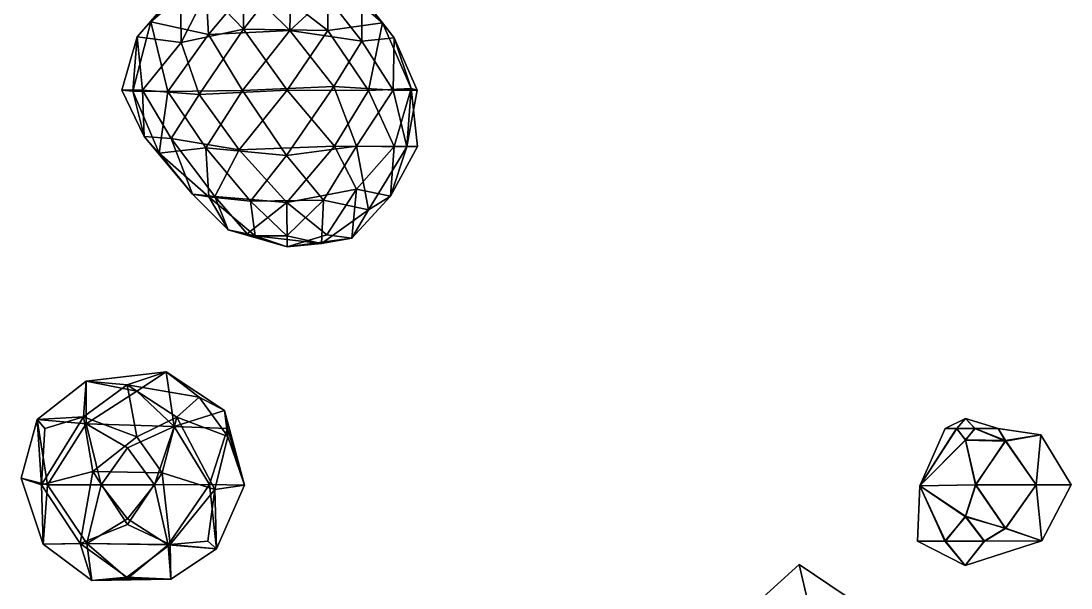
# Model space of a CAD drawing. Extents: x 290095 to 295679, y 4553756 to 4561441.
# Drawn here: x 293351.6 to 293683.1, y 4558874.3 to 4559053.5 of the extents above; entities that cross this region are included whole.
import ezdxf

# ---------------------------------------------------------------- set-up
doc = ezdxf.new("R2010")
doc.units = 0
doc.layers.add('Au_ppm_Pref_-_0_5', color=7, linetype='CONTINUOUS')

msp = doc.modelspace()

# ---------------------------------------------------------------- linework, layer by layer
at = {"layer": 'Au_ppm_Pref_-_0_5'}
for points in [[(293421.93, 4559050.94, 1715.09), (293421.96, 4559071.99, 1721.96), (293410.41, 4559062.92, 1717.92)], [(293421.96, 4559071.99, 1721.96), (293421.93, 4559050.94, 1715.09), (293431.63, 4559063.59, 1717.71)], [(293436.51, 4559050.53, 1734.75), (293423.01, 4559063.92, 1733.16), (293436.9, 4559069.9, 1728.89)], [(293436.51, 4559050.53, 1734.75), (293436.9, 4559069.9, 1728.89), (293448.21, 4559061.38, 1732.32)], [(293410.81, 4559049.29, 1734.2), (293392.66, 4559053.23, 1729.6), (293409.82, 4559068.14, 1728.35)], [(293401.97, 4559064.36, 1723.07), (293409.82, 4559068.14, 1728.35), (293392.66, 4559053.23, 1729.6)], [(293410.81, 4559049.29, 1734.2), (293409.82, 4559068.14, 1728.35), (293423.01, 4559063.92, 1733.16)], [(293448.56, 4559050.51, 1716.05), (293448.47, 4559067.79, 1722.35), (293431.63, 4559063.59, 1717.71)], [(293448.56, 4559050.51, 1716.05), (293465.78, 4559052.97, 1721.19), (293448.47, 4559067.79, 1722.35)], [(293465.78, 4559052.97, 1721.19), (293459.24, 4559061.11, 1727.03), (293448.47, 4559067.79, 1722.35)], [(293388.31, 4559048.47, 1723), (293401.97, 4559064.36, 1723.07), (293392.66, 4559053.23, 1729.6)], [(293388.31, 4559048.47, 1723), (293402.23, 4559046.78, 1717), (293401.97, 4559064.36, 1723.07)], [(293410.41, 4559062.92, 1717.92), (293401.97, 4559064.36, 1723.07), (293402.23, 4559046.78, 1717)], [(293402.23, 4559046.78, 1717), (293421.93, 4559050.94, 1715.09), (293410.41, 4559062.92, 1717.92)], [(293410.81, 4559049.29, 1734.2), (293423.01, 4559063.92, 1733.16), (293436.51, 4559050.53, 1734.75)], [(293421.93, 4559050.94, 1715.09), (293448.56, 4559050.51, 1716.05), (293431.63, 4559063.59, 1717.71)], [(293459.29, 4559047.1, 1732.78), (293436.51, 4559050.53, 1734.75), (293448.21, 4559061.38, 1732.32)], [(293459.29, 4559047.1, 1732.78), (293448.21, 4559061.38, 1732.32), (293459.24, 4559061.11, 1727.03)], [(293459.29, 4559047.1, 1732.78), (293459.24, 4559061.11, 1727.03), (293469.41, 4559048.21, 1727.63)], [(293465.78, 4559052.97, 1721.19), (293469.41, 4559048.21, 1727.63), (293459.24, 4559061.11, 1727.03)], [(293388.31, 4559048.47, 1723), (293392.66, 4559053.23, 1729.6), (293386.99, 4559031.33, 1728.22)], [(293398.02, 4559031.2, 1733.32), (293386.99, 4559031.33, 1728.22), (293392.66, 4559053.23, 1729.6)], [(293410.81, 4559049.29, 1734.2), (293398.02, 4559031.2, 1733.32), (293392.66, 4559053.23, 1729.6)], [(293448.56, 4559050.51, 1716.05), (293461.38, 4559031.57, 1716.26), (293465.78, 4559052.97, 1721.19)], [(293461.38, 4559031.57, 1716.26), (293474.78, 4559032.18, 1722.4), (293465.78, 4559052.97, 1721.19)], [(293469.41, 4559048.21, 1727.63), (293465.78, 4559052.97, 1721.19), (293474.78, 4559032.18, 1722.4)], [(293410.81, 4559049.29, 1734.2), (293421.61, 4559031.53, 1734.57), (293398.02, 4559031.2, 1733.32)], [(293407.92, 4559030.31, 1715.33), (293421.93, 4559050.94, 1715.09), (293402.23, 4559046.78, 1717)], [(293435.62, 4559031.69, 1713.86), (293421.93, 4559050.94, 1715.09), (293407.92, 4559030.31, 1715.33)], [(293410.81, 4559049.29, 1734.2), (293436.51, 4559050.53, 1734.75), (293421.61, 4559031.53, 1734.57)], [(293436.51, 4559050.53, 1734.75), (293450.41, 4559032.84, 1735.2), (293421.61, 4559031.53, 1734.57)], [(293448.56, 4559050.51, 1716.05), (293421.93, 4559050.94, 1715.09), (293435.62, 4559031.69, 1713.86)], [(293448.56, 4559050.51, 1716.05), (293435.62, 4559031.69, 1713.86), (293461.38, 4559031.57, 1716.26)], [(293436.51, 4559050.53, 1734.75), (293459.29, 4559047.1, 1732.78), (293450.41, 4559032.84, 1735.2)], [(293388.31, 4559048.47, 1723), (293386.99, 4559031.33, 1728.22), (293383.53, 4559031.65, 1722.4)], [(293388.31, 4559048.47, 1723), (293383.53, 4559031.65, 1722.4), (293389.98, 4559031.65, 1718.71)], [(293388.31, 4559048.47, 1723), (293389.98, 4559031.65, 1718.71), (293402.23, 4559046.78, 1717)], [(293389.98, 4559031.65, 1718.71), (293407.92, 4559030.31, 1715.33), (293402.23, 4559046.78, 1717)], [(293469.13, 4559031.65, 1732.27), (293450.41, 4559032.84, 1735.2), (293459.29, 4559047.1, 1732.78)], [(293459.29, 4559047.1, 1732.78), (293469.41, 4559048.21, 1727.63), (293469.13, 4559031.65, 1732.27)], [(293469.41, 4559048.21, 1727.63), (293476.75, 4559031.65, 1728.34), (293469.13, 4559031.65, 1732.27)], [(293476.75, 4559031.65, 1728.34), (293469.41, 4559048.21, 1727.63), (293474.78, 4559032.18, 1722.4)], [(293450.41, 4559032.84, 1735.2), (293435.41, 4559011.06, 1735.14), (293421.61, 4559031.53, 1734.57)], [(293457.57, 4559014.02, 1733.54), (293435.41, 4559011.06, 1735.14), (293450.41, 4559032.84, 1735.2)], [(293457.57, 4559014.02, 1733.54), (293450.41, 4559032.84, 1735.2), (293469.13, 4559031.65, 1732.27)], [(293389.98, 4559031.65, 1718.71), (293383.53, 4559031.65, 1722.4), (293390.5, 4559016.98, 1722.4)], [(293390.5, 4559016.98, 1722.4), (293383.53, 4559031.65, 1722.4), (293386.99, 4559031.33, 1728.22)], [(293398.02, 4559031.2, 1733.32), (293395.23, 4559011.73, 1728.26), (293386.99, 4559031.33, 1728.22)], [(293395.23, 4559011.73, 1728.26), (293390.5, 4559016.98, 1722.4), (293386.99, 4559031.33, 1728.22)], [(293399.02, 4559016.39, 1717.88), (293407.92, 4559030.31, 1715.33), (293389.98, 4559031.65, 1718.71)], [(293399.02, 4559016.39, 1717.88), (293389.98, 4559031.65, 1718.71), (293390.5, 4559016.98, 1722.4)], [(293398.02, 4559031.2, 1733.32), (293409.97, 4559013.44, 1734.38), (293395.23, 4559011.73, 1728.26)], [(293421.61, 4559031.53, 1734.57), (293409.97, 4559013.44, 1734.38), (293398.02, 4559031.2, 1733.32)], [(293420.5, 4559012.86, 1715.47), (293407.92, 4559030.31, 1715.33), (293399.02, 4559016.39, 1717.88)], [(293420.5, 4559012.86, 1715.47), (293435.62, 4559031.69, 1713.86), (293407.92, 4559030.31, 1715.33)], [(293421.61, 4559031.53, 1734.57), (293435.41, 4559011.06, 1735.14), (293409.97, 4559013.44, 1734.38)], [(293420.5, 4559012.86, 1715.47), (293450.6, 4559013.93, 1714.96), (293435.62, 4559031.69, 1713.86)], [(293435.62, 4559031.69, 1713.86), (293450.6, 4559013.93, 1714.96), (293461.38, 4559031.57, 1716.26)], [(293450.6, 4559013.93, 1714.96), (293469.43, 4559013.83, 1718.34), (293461.38, 4559031.57, 1716.26)], [(293457.57, 4559014.02, 1733.54), (293469.13, 4559031.65, 1732.27), (293473.49, 4559013.72, 1728.46)], [(293461.38, 4559031.57, 1716.26), (293469.43, 4559013.83, 1718.34), (293474.78, 4559032.18, 1722.4)], [(293469.13, 4559031.65, 1732.27), (293476.75, 4559031.65, 1728.34), (293473.49, 4559013.72, 1728.46)], [(293469.43, 4559013.83, 1718.34), (293476.82, 4559013.83, 1722.4), (293474.78, 4559032.18, 1722.4)], [(293476.75, 4559031.65, 1728.34), (293474.78, 4559032.18, 1722.4), (293473.49, 4559013.72, 1728.46)], [(293476.82, 4559013.83, 1722.4), (293473.49, 4559013.72, 1728.46), (293474.78, 4559032.18, 1722.4)], [(293399.02, 4559016.39, 1717.88), (293390.5, 4559016.98, 1722.4), (293405.79, 4558998.78, 1722.4)], [(293405.79, 4558998.78, 1722.4), (293390.5, 4559016.98, 1722.4), (293395.23, 4559011.73, 1728.26)], [(293412.81, 4558998.08, 1718.28), (293420.5, 4559012.86, 1715.47), (293399.02, 4559016.39, 1717.88)], [(293399.02, 4559016.39, 1717.88), (293405.79, 4558998.78, 1722.4), (293412.81, 4558998.08, 1718.28)], [(293410.9, 4558997.93, 1728.01), (293395.23, 4559011.73, 1728.26), (293409.97, 4559013.44, 1734.38)], [(293410.9, 4558997.93, 1728.01), (293409.97, 4559013.44, 1734.38), (293424.11, 4558996.61, 1733.56)], [(293435.41, 4559011.06, 1735.14), (293424.11, 4558996.61, 1733.56), (293409.97, 4559013.44, 1734.38)], [(293435.6, 4558996.22, 1716.5), (293420.5, 4559012.86, 1715.47), (293412.81, 4558998.08, 1718.28)], [(293450.6, 4559013.93, 1714.96), (293420.5, 4559012.86, 1715.47), (293435.6, 4558996.22, 1716.5)], [(293447.1, 4558996.92, 1733.46), (293435.41, 4559011.06, 1735.14), (293457.57, 4559014.02, 1733.54)], [(293435.6, 4558996.22, 1716.5), (293457.54, 4559000.43, 1717.61), (293450.6, 4559013.93, 1714.96)], [(293461.31, 4558993.83, 1728.51), (293447.1, 4558996.92, 1733.46), (293457.57, 4559014.02, 1733.54)], [(293469.43, 4559013.83, 1718.34), (293450.6, 4559013.93, 1714.96), (293457.54, 4559000.43, 1717.61)], [(293469.43, 4559013.83, 1718.34), (293457.54, 4559000.43, 1717.61), (293468.3, 4558998.22, 1722.4)], [(293457.57, 4559014.02, 1733.54), (293473.49, 4559013.72, 1728.46), (293461.31, 4558993.83, 1728.51)], [(293468.3, 4558998.22, 1722.4), (293461.31, 4558993.83, 1728.51), (293473.49, 4559013.72, 1728.46)], [(293469.43, 4559013.83, 1718.34), (293468.3, 4558998.22, 1722.4), (293476.82, 4559013.83, 1722.4)], [(293476.82, 4559013.83, 1722.4), (293468.3, 4558998.22, 1722.4), (293473.49, 4559013.72, 1728.46)], [(293410.9, 4558997.93, 1728.01), (293405.79, 4558998.78, 1722.4), (293395.23, 4559011.73, 1728.26)], [(293424.11, 4558996.61, 1733.56), (293435.41, 4559011.06, 1735.14), (293447.1, 4558996.92, 1733.46)], [(293435.6, 4558996.22, 1716.5), (293448.21, 4558985.96, 1719.05), (293457.54, 4559000.43, 1717.61)], [(293456.04, 4558984.94, 1722.4), (293457.54, 4559000.43, 1717.61), (293448.21, 4558985.96, 1719.05)], [(293456.04, 4558984.94, 1722.4), (293468.3, 4558998.22, 1722.4), (293457.54, 4559000.43, 1717.61)], [(293410.9, 4558997.93, 1728.01), (293417.05, 4558987.58, 1722.4), (293405.79, 4558998.78, 1722.4)], [(293412.81, 4558998.08, 1718.28), (293405.79, 4558998.78, 1722.4), (293417.05, 4558987.58, 1722.4)], [(293410.9, 4558997.93, 1728.01), (293424.11, 4558996.61, 1733.56), (293425.58, 4558985.67, 1727.06)], [(293410.9, 4558997.93, 1728.01), (293425.58, 4558985.67, 1727.06), (293417.05, 4558987.58, 1722.4)], [(293412.81, 4558998.08, 1718.28), (293417.05, 4558987.58, 1722.4), (293423.01, 4558986.26, 1719.16)], [(293412.81, 4558998.08, 1718.28), (293423.01, 4558986.26, 1719.16), (293435.6, 4558996.22, 1716.5)], [(293435.6, 4558996.22, 1716.5), (293423.01, 4558986.26, 1719.16), (293435.66, 4558982.16, 1722.81)], [(293424.11, 4558996.61, 1733.56), (293447.1, 4558996.92, 1733.46), (293435.61, 4558985.66, 1731.79)], [(293424.11, 4558996.61, 1733.56), (293435.61, 4558985.66, 1731.79), (293425.58, 4558985.67, 1727.06)], [(293435.6, 4558996.22, 1716.5), (293435.66, 4558982.16, 1722.81), (293448.21, 4558985.96, 1719.05)], [(293446.55, 4558983.2, 1727.46), (293435.61, 4558985.66, 1731.79), (293447.1, 4558996.92, 1733.46)], [(293446.55, 4558983.2, 1727.46), (293447.1, 4558996.92, 1733.46), (293461.31, 4558993.83, 1728.51)], [(293468.3, 4558998.22, 1722.4), (293456.04, 4558984.94, 1722.4), (293461.31, 4558993.83, 1728.51)], [(293456.04, 4558984.94, 1722.4), (293446.55, 4558983.2, 1727.46), (293461.31, 4558993.83, 1728.51)], [(293435.66, 4558982.16, 1722.81), (293417.05, 4558987.58, 1722.4), (293425.58, 4558985.67, 1727.06)], [(293417.05, 4558987.58, 1722.4), (293435.66, 4558982.16, 1722.81), (293423.01, 4558986.26, 1719.16)], [(293446.55, 4558983.2, 1727.46), (293425.58, 4558985.67, 1727.06), (293435.61, 4558985.66, 1731.79)], [(293425.58, 4558985.67, 1727.06), (293446.55, 4558983.2, 1727.46), (293435.66, 4558982.16, 1722.81)], [(293435.66, 4558982.16, 1722.81), (293456.04, 4558984.94, 1722.4), (293448.21, 4558985.96, 1719.05)], [(293435.66, 4558982.16, 1722.81), (293446.55, 4558983.2, 1727.46), (293456.04, 4558984.94, 1722.4)], [(293372.21, 4558939.74, 1716.25), (293397.52, 4558942.64, 1716.47), (293385.13, 4558938.57, 1722.07)], [(293372.21, 4558939.74, 1716.25), (293388.26, 4558936.53, 1711.1), (293397.52, 4558942.64, 1716.47)], [(293407.94, 4558934.61, 1720.92), (293385.13, 4558938.57, 1722.07), (293397.52, 4558942.64, 1716.47)], [(293388.26, 4558936.53, 1711.1), (293400.03, 4558925.36, 1709.11), (293397.52, 4558942.64, 1716.47)], [(293407.94, 4558934.61, 1720.92), (293397.52, 4558942.64, 1716.47), (293415.92, 4558930.39, 1715.5)], [(293397.52, 4558942.64, 1716.47), (293400.03, 4558925.36, 1709.11), (293415.92, 4558930.39, 1715.5)], [(293372.21, 4558939.74, 1716.25), (293371.38, 4558928.49, 1724.28), (293356.8, 4558927.55, 1716.47)], [(293372.21, 4558939.74, 1716.25), (293356.8, 4558927.55, 1716.47), (293372.18, 4558926.25, 1709.52)], [(293385.13, 4558938.57, 1722.07), (293371.38, 4558928.49, 1724.28), (293372.21, 4558939.74, 1716.25)], [(293388.2, 4558922.13, 1726.07), (293371.38, 4558928.49, 1724.28), (293385.13, 4558938.57, 1722.07)], [(293372.21, 4558939.74, 1716.25), (293372.18, 4558926.25, 1709.52), (293388.26, 4558936.53, 1711.1)], [(293388.26, 4558936.53, 1711.1), (293372.18, 4558926.25, 1709.52), (293400.03, 4558925.36, 1709.11)], [(293388.2, 4558922.13, 1726.07), (293385.13, 4558938.57, 1722.07), (293400.83, 4558928.34, 1725.03)], [(293385.13, 4558938.57, 1722.07), (293407.94, 4558934.61, 1720.92), (293400.83, 4558928.34, 1725.03)], [(293407.94, 4558934.61, 1720.92), (293416.91, 4558922.24, 1721.59), (293400.83, 4558928.34, 1725.03)], [(293416.91, 4558922.24, 1721.59), (293407.94, 4558934.61, 1720.92), (293415.92, 4558930.39, 1715.5)], [(293415.92, 4558930.39, 1715.5), (293400.03, 4558925.36, 1709.11), (293416.86, 4558924.74, 1713.43)], [(293416.91, 4558922.24, 1721.59), (293415.92, 4558930.39, 1715.5), (293422.22, 4558906.82, 1716.33)], [(293422.22, 4558906.82, 1716.33), (293415.92, 4558930.39, 1715.5), (293416.86, 4558924.74, 1713.43)], [(293356.8, 4558927.55, 1716.47), (293358.07, 4558907, 1723.33), (293351.65, 4558909.08, 1717.19)], [(293351.65, 4558909.08, 1717.19), (293360.03, 4558906.91, 1710.53), (293356.8, 4558927.55, 1716.47)], [(293371.38, 4558928.49, 1724.28), (293359.15, 4558924.74, 1722.4), (293356.8, 4558927.55, 1716.47)], [(293359.15, 4558924.74, 1722.4), (293358.07, 4558907, 1723.33), (293356.8, 4558927.55, 1716.47)], [(293372.18, 4558926.25, 1709.52), (293356.8, 4558927.55, 1716.47), (293360.03, 4558906.91, 1710.53)], [(293374.35, 4558911.21, 1726.1), (293358.07, 4558907, 1723.33), (293371.38, 4558928.49, 1724.28)], [(293359.15, 4558924.74, 1722.4), (293371.38, 4558928.49, 1724.28), (293358.07, 4558907, 1723.33)], [(293374.35, 4558911.21, 1726.1), (293371.38, 4558928.49, 1724.28), (293388.2, 4558922.13, 1726.07)], [(293396.21, 4558910.72, 1726.32), (293388.2, 4558922.13, 1726.07), (293400.83, 4558928.34, 1725.03)], [(293396.21, 4558910.72, 1726.32), (293400.83, 4558928.34, 1725.03), (293412.79, 4558905.52, 1723.89)], [(293412.79, 4558905.52, 1723.89), (293400.83, 4558928.34, 1725.03), (293416.91, 4558922.24, 1721.59)], [(293643.37, 4558924.74, 1829.31), (293649.81, 4558927.96, 1829.31), (293647.04, 4558924.74, 1830.61)], [(293649.81, 4558927.96, 1829.31), (293643.37, 4558924.74, 1829.31), (293646.95, 4558924.74, 1827.97)], [(293649.81, 4558927.96, 1829.31), (293646.95, 4558924.74, 1827.97), (293652.87, 4558924.74, 1827.87)], [(293652.74, 4558924.74, 1830.7), (293647.04, 4558924.74, 1830.61), (293649.81, 4558927.96, 1829.31)], [(293649.81, 4558927.96, 1829.31), (293660.14, 4558924.74, 1829.31), (293652.74, 4558924.74, 1830.7)], [(293660.14, 4558924.74, 1829.31), (293649.81, 4558927.96, 1829.31), (293652.87, 4558924.74, 1827.87)], [(293360.03, 4558906.91, 1710.53), (293376.94, 4558906.92, 1706.63), (293372.18, 4558926.25, 1709.52)], [(293385.22, 4558918.63, 1706.62), (293372.18, 4558926.25, 1709.52), (293376.94, 4558906.92, 1706.63)], [(293372.18, 4558926.25, 1709.52), (293385.22, 4558918.63, 1706.62), (293400.03, 4558925.36, 1709.11)], [(293393.76, 4558906.92, 1706.5), (293400.03, 4558925.36, 1709.11), (293385.22, 4558918.63, 1706.62)], [(293400.03, 4558925.36, 1709.11), (293393.76, 4558906.92, 1706.5), (293411.2, 4558907.06, 1710.06)], [(293400.03, 4558925.36, 1709.11), (293411.2, 4558907.06, 1710.06), (293416.86, 4558924.74, 1713.43)], [(293422.22, 4558906.82, 1716.33), (293416.86, 4558924.74, 1713.43), (293411.2, 4558907.06, 1710.06)], [(293649.8, 4558921.16, 1828.12), (293646.95, 4558924.74, 1827.97), (293635.41, 4558906.67, 1829.29)], [(293643.37, 4558924.74, 1829.31), (293647.04, 4558924.74, 1830.61), (293635.41, 4558906.67, 1829.29)], [(293647.04, 4558924.74, 1830.61), (293649.8, 4558921.03, 1830.55), (293635.41, 4558906.67, 1829.29)], [(293646.95, 4558924.74, 1827.97), (293643.37, 4558924.74, 1829.31), (293635.41, 4558906.67, 1829.29)], [(293649.8, 4558921.16, 1828.12), (293652.87, 4558924.74, 1827.87), (293646.95, 4558924.74, 1827.97)], [(293649.8, 4558921.03, 1830.55), (293647.04, 4558924.74, 1830.61), (293652.74, 4558924.74, 1830.7)], [(293649.8, 4558921.16, 1828.12), (293662.4, 4558920.93, 1824.64), (293652.87, 4558924.74, 1827.87)], [(293662.4, 4558920.76, 1833.92), (293649.8, 4558921.03, 1830.55), (293652.74, 4558924.74, 1830.7)], [(293662.4, 4558920.76, 1833.92), (293652.74, 4558924.74, 1830.7), (293660.14, 4558924.74, 1829.31)], [(293662.4, 4558920.93, 1824.64), (293660.14, 4558924.74, 1829.31), (293652.87, 4558924.74, 1827.87)], [(293662.4, 4558920.76, 1833.92), (293660.14, 4558924.74, 1829.31), (293673.59, 4558922.75, 1829.31)], [(293662.4, 4558920.93, 1824.64), (293673.59, 4558922.75, 1829.31), (293660.14, 4558924.74, 1829.31)], [(293374.35, 4558911.21, 1726.1), (293388.2, 4558922.13, 1726.07), (293396.21, 4558910.72, 1726.32)], [(293412.79, 4558905.52, 1723.89), (293416.91, 4558922.24, 1721.59), (293422.22, 4558906.82, 1716.33)], [(293653.05, 4558906.92, 1824.91), (293649.8, 4558921.16, 1828.12), (293635.41, 4558906.67, 1829.29)], [(293652.95, 4558906.92, 1833.77), (293635.41, 4558906.67, 1829.29), (293649.8, 4558921.03, 1830.55)], [(293649.8, 4558921.16, 1828.12), (293653.05, 4558906.92, 1824.91), (293662.4, 4558920.93, 1824.64)], [(293662.4, 4558920.76, 1833.92), (293652.95, 4558906.92, 1833.77), (293649.8, 4558921.03, 1830.55)], [(293672.1, 4558906.92, 1833.89), (293652.95, 4558906.92, 1833.77), (293662.4, 4558920.76, 1833.92)], [(293653.05, 4558906.92, 1824.91), (293672.14, 4558906.92, 1824.72), (293662.4, 4558920.93, 1824.64)], [(293672.1, 4558906.92, 1833.89), (293662.4, 4558920.76, 1833.92), (293673.59, 4558922.75, 1829.31)], [(293673.59, 4558922.75, 1829.31), (293662.4, 4558920.93, 1824.64), (293672.14, 4558906.92, 1824.72)], [(293672.1, 4558906.92, 1833.89), (293673.59, 4558922.75, 1829.31), (293683.12, 4558906.92, 1829.31)], [(293683.12, 4558906.92, 1829.31), (293673.59, 4558922.75, 1829.31), (293672.14, 4558906.92, 1824.72)], [(293385.22, 4558918.63, 1706.62), (293376.94, 4558906.92, 1706.63), (293393.76, 4558906.92, 1706.5)], [(293374.35, 4558911.21, 1726.1), (293370.3, 4558888.39, 1723.81), (293358.07, 4558907, 1723.33)], [(293374.35, 4558911.21, 1726.1), (293385.22, 4558894.43, 1726.57), (293370.3, 4558888.39, 1723.81)], [(293374.35, 4558911.21, 1726.1), (293396.21, 4558910.72, 1726.32), (293385.22, 4558894.43, 1726.57)], [(293385.22, 4558894.43, 1726.57), (293396.21, 4558910.72, 1726.32), (293398.78, 4558888.1, 1724.29)], [(293396.21, 4558910.72, 1726.32), (293412.79, 4558905.52, 1723.89), (293398.78, 4558888.1, 1724.29)], [(293358.07, 4558907, 1723.33), (293358.65, 4558888.24, 1716.49), (293351.65, 4558909.08, 1717.19)], [(293351.65, 4558909.08, 1717.19), (293358.65, 4558888.24, 1716.49), (293360.03, 4558906.91, 1710.53)], [(293370.3, 4558888.39, 1723.81), (293358.65, 4558888.24, 1716.49), (293358.07, 4558907, 1723.33)], [(293360.03, 4558906.91, 1710.53), (293358.65, 4558888.24, 1716.49), (293372.48, 4558888.41, 1710.39)], [(293360.03, 4558906.91, 1710.53), (293372.48, 4558888.41, 1710.39), (293376.94, 4558906.92, 1706.63)], [(293376.94, 4558906.92, 1706.63), (293372.48, 4558888.41, 1710.39), (293385.22, 4558896.26, 1706.97)], [(293393.76, 4558906.92, 1706.5), (293376.94, 4558906.92, 1706.63), (293385.22, 4558896.26, 1706.97)], [(293393.76, 4558906.92, 1706.5), (293385.22, 4558896.26, 1706.97), (293398.15, 4558887.96, 1710.31)], [(293393.76, 4558906.92, 1706.5), (293398.15, 4558887.96, 1710.31), (293411.2, 4558907.06, 1710.06)], [(293398.15, 4558887.96, 1710.31), (293413.34, 4558886.74, 1716.54), (293411.2, 4558907.06, 1710.06)], [(293411.2, 4558907.06, 1710.06), (293413.34, 4558886.74, 1716.54), (293422.22, 4558906.82, 1716.33)], [(293413.34, 4558886.74, 1716.54), (293412.79, 4558905.52, 1723.89), (293422.22, 4558906.82, 1716.33)], [(293634.67, 4558889.1, 1829.31), (293635.41, 4558906.67, 1829.29), (293643.54, 4558889.1, 1832.26)], [(293643.34, 4558889.1, 1826.27), (293635.41, 4558906.67, 1829.29), (293634.67, 4558889.1, 1829.31)], [(293649.8, 4558896.86, 1826.72), (293653.05, 4558906.92, 1824.91), (293635.41, 4558906.67, 1829.29)], [(293652.95, 4558906.92, 1833.77), (293649.8, 4558897.06, 1831.96), (293635.41, 4558906.67, 1829.29)], [(293649.8, 4558896.86, 1826.72), (293635.41, 4558906.67, 1829.29), (293643.34, 4558889.1, 1826.27)], [(293643.54, 4558889.1, 1832.26), (293635.41, 4558906.67, 1829.29), (293649.8, 4558897.06, 1831.96)], [(293649.8, 4558896.86, 1826.72), (293662.4, 4558893.26, 1824.76), (293653.05, 4558906.92, 1824.91)], [(293662.4, 4558893.17, 1833.9), (293649.8, 4558897.06, 1831.96), (293652.95, 4558906.92, 1833.77)], [(293672.1, 4558906.92, 1833.89), (293662.4, 4558893.17, 1833.9), (293652.95, 4558906.92, 1833.77)], [(293653.05, 4558906.92, 1824.91), (293662.4, 4558893.26, 1824.76), (293672.14, 4558906.92, 1824.72)], [(293672.1, 4558906.92, 1833.89), (293673.87, 4558889.3, 1829.31), (293662.4, 4558893.17, 1833.9)], [(293673.87, 4558889.3, 1829.31), (293672.14, 4558906.92, 1824.72), (293662.4, 4558893.26, 1824.76)], [(293672.1, 4558906.92, 1833.89), (293683.12, 4558906.92, 1829.31), (293673.87, 4558889.3, 1829.31)], [(293673.87, 4558889.3, 1829.31), (293683.12, 4558906.92, 1829.31), (293672.14, 4558906.92, 1824.72)], [(293410.6, 4558889.1, 1722.4), (293398.78, 4558888.1, 1724.29), (293412.79, 4558905.52, 1723.89)], [(293410.6, 4558889.1, 1722.4), (293412.79, 4558905.52, 1723.89), (293413.34, 4558886.74, 1716.54)], [(293649.8, 4558896.86, 1826.72), (293643.34, 4558889.1, 1826.27), (293655.71, 4558889.1, 1826.53)], [(293655.79, 4558889.1, 1832.14), (293643.54, 4558889.1, 1832.26), (293649.8, 4558897.06, 1831.96)], [(293662.4, 4558893.17, 1833.9), (293655.79, 4558889.1, 1832.14), (293649.8, 4558897.06, 1831.96)], [(293649.8, 4558896.86, 1826.72), (293655.71, 4558889.1, 1826.53), (293662.4, 4558893.26, 1824.76)], [(293370.3, 4558888.39, 1723.81), (293385.22, 4558894.43, 1726.57), (293398.78, 4558888.1, 1724.29)], [(293372.48, 4558888.41, 1710.39), (293398.15, 4558887.96, 1710.31), (293385.22, 4558896.26, 1706.97)], [(293673.87, 4558889.3, 1829.31), (293662.4, 4558893.26, 1824.76), (293655.71, 4558889.1, 1826.53)], [(293655.79, 4558889.1, 1832.14), (293662.4, 4558893.17, 1833.9), (293673.87, 4558889.3, 1829.31)], [(293358.65, 4558888.24, 1716.49), (293374.04, 4558876.74, 1717.61), (293372.48, 4558888.41, 1710.39)], [(293370.3, 4558888.39, 1723.81), (293374.04, 4558876.74, 1717.61), (293358.65, 4558888.24, 1716.49)], [(293385.1, 4558877.79, 1721.89), (293370.3, 4558888.39, 1723.81), (293398.78, 4558888.1, 1724.29)], [(293370.3, 4558888.39, 1723.81), (293385.1, 4558877.79, 1721.89), (293374.04, 4558876.74, 1717.61)], [(293374.04, 4558876.74, 1717.61), (293385.22, 4558877.33, 1712.54), (293372.48, 4558888.41, 1710.39)], [(293385.22, 4558877.33, 1712.54), (293398.15, 4558887.96, 1710.31), (293372.48, 4558888.41, 1710.39)], [(293385.1, 4558877.79, 1721.89), (293398.78, 4558888.1, 1724.29), (293398.97, 4558877.13, 1717.09)], [(293385.22, 4558877.33, 1712.54), (293398.97, 4558877.13, 1717.09), (293398.15, 4558887.96, 1710.31)], [(293398.97, 4558877.13, 1717.09), (293413.34, 4558886.74, 1716.54), (293398.15, 4558887.96, 1710.31)], [(293398.78, 4558888.1, 1724.29), (293410.6, 4558889.1, 1722.4), (293413.34, 4558886.74, 1716.54)], [(293398.97, 4558877.13, 1717.09), (293398.78, 4558888.1, 1724.29), (293413.34, 4558886.74, 1716.54)], [(293649.71, 4558881.43, 1829.29), (293634.67, 4558889.1, 1829.31), (293643.54, 4558889.1, 1832.26)], [(293634.67, 4558889.1, 1829.31), (293649.71, 4558881.43, 1829.29), (293643.34, 4558889.1, 1826.27)], [(293655.71, 4558889.1, 1826.53), (293643.34, 4558889.1, 1826.27), (293649.71, 4558881.43, 1829.29)], [(293649.71, 4558881.43, 1829.29), (293643.54, 4558889.1, 1832.26), (293655.79, 4558889.1, 1832.14)], [(293673.87, 4558889.3, 1829.31), (293649.71, 4558881.43, 1829.29), (293655.79, 4558889.1, 1832.14)], [(293673.87, 4558889.3, 1829.31), (293655.71, 4558889.1, 1826.53), (293649.71, 4558881.43, 1829.29)], [(293597.3, 4558881.81, 1902.02), (293599.8, 4558870.95, 1906.87), (293585.98, 4558871.42, 1900.47)], [(293585.98, 4558871.42, 1900.47), (293611.87, 4558871.95, 1900.63), (293597.3, 4558881.81, 1902.02)], [(293599.8, 4558870.95, 1906.87), (293597.3, 4558881.81, 1902.02), (293611.87, 4558871.95, 1900.63)], [(293374.04, 4558876.74, 1717.61), (293385.1, 4558877.79, 1721.89), (293398.97, 4558877.13, 1717.09)], [(293374.04, 4558876.74, 1717.61), (293398.97, 4558877.13, 1717.09), (293385.22, 4558877.33, 1712.54)]]:
    msp.add_3dface(points, dxfattribs=at)

doc.saveas('drawing.dxf')
